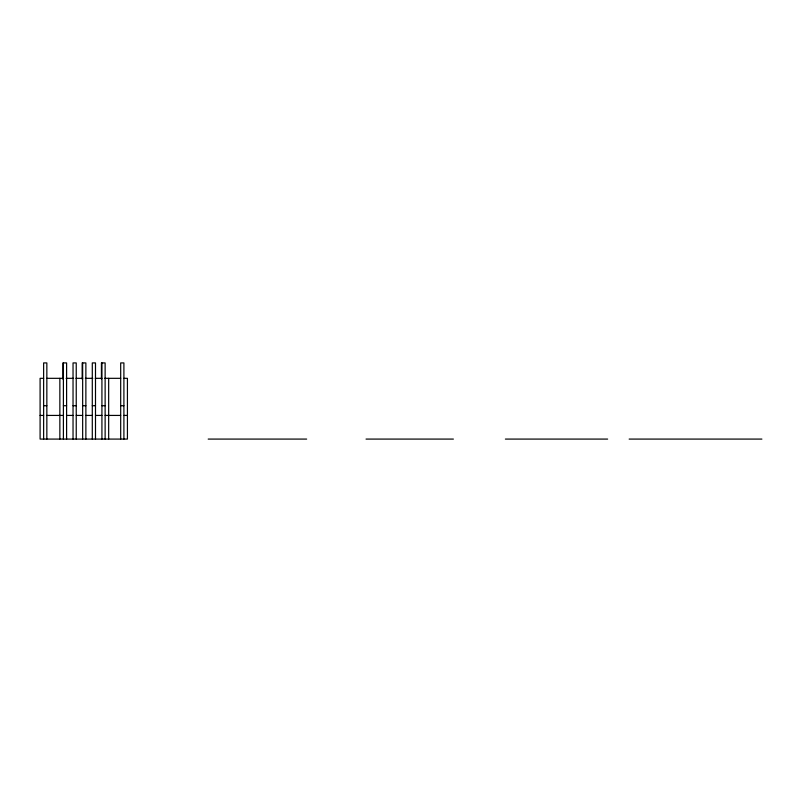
<?xml version="1.0" encoding="UTF-8"?>
<svg xmlns="http://www.w3.org/2000/svg" width="802" height="802" viewBox="0 0 802 802"><rect width="100%" height="100%" fill="white"/><g stroke="black" fill="none" stroke-linecap="round" stroke-linejoin="round"><path stroke-width="1.2" d="M43.629 378.323L40.1 378.323L40.1 439.085L127.428 439.085L127.428 378.323L123.899 378.323M46.847 378.323L63.398 378.323M66.105 378.323L73.513 378.323M75.989 378.323L82.656 378.323M85.373 378.323L92.781 378.323M95.248 378.323L101.924 378.323M104.631 378.323L120.691 378.323M43.629 405.722L46.847 405.722M63.398 405.722L66.606 405.722M73.032 405.722L76.24 405.722M82.656 405.722L85.874 405.722M92.29 405.722L95.498 405.722M101.924 405.722L105.132 405.722M120.691 405.722L123.899 405.722M40.1 415.426L43.629 415.426M46.847 415.426L63.398 415.426M66.606 415.426L73.032 415.426M76.24 415.426L82.656 415.426M85.874 415.426L92.29 415.426M95.498 415.426L101.924 415.426M105.132 415.426L120.691 415.426M123.899 415.426L127.428 415.426M208.189 439.085L306.655 439.085M366.043 439.085L453.381 439.085M505.39 439.085L607.635 439.085M629.149 439.085L761.9 439.085M123.899 439.085L123.899 362.915L120.691 362.915L120.691 439.085M108.671 378.323L108.671 439.085M105.132 439.085L105.132 362.915L101.423 362.915L101.423 379.145M101.924 362.915L101.924 439.085M95.498 439.085L95.498 362.915L92.29 362.915L92.29 439.085M85.874 439.085L85.874 362.915L82.165 362.915L82.165 379.145M82.656 362.915L82.656 439.085M76.24 439.085L76.24 362.915L73.032 362.915L73.032 439.085M66.606 439.085L66.606 362.915L62.897 362.915L62.897 379.145M63.398 362.915L63.398 439.085M59.859 378.323L59.859 439.085M46.847 439.085L46.847 362.915L43.629 362.915L43.629 439.085"/></g></svg>
